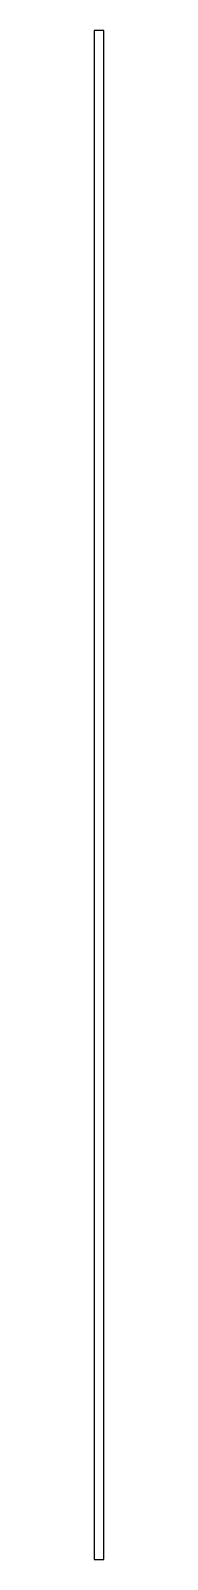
# Model space of a CAD drawing. Header units: millimetres. Extents: x 215 to 217, y -157 to 157.
import ezdxf

# ---------------------------------------------------------------- set-up
doc = ezdxf.new("R2010")
doc.units = ezdxf.units.MM
doc.header["$MEASUREMENT"] = 0
doc.layers.add('Default', color=7, linetype='Continuous', true_color=0x000000)

msp = doc.modelspace()

# ---------------------------------------------------------------- linework, layer by layer
at = {"layer": 'Default'}
for points in [[(217, 157, 293), (216, 157, 293), (215, 157, 293)], [(215, 157, 293), (215, 157, 294), (215, 157, 295)], [(217, 157, 295), (216, 157, 295), (215, 157, 295)], [(217, 157, 293), (217, 157, 294), (217, 157, 295)], [(215, 157, 293), (215, 0, 293), (215, -157, 293)], [(215, 157, 295), (215, 0, 295), (215, -157, 295)], [(217, -157, 293), (217, 0, 293), (217, 157, 293)], [(217, -157, 295), (217, 0, 295), (217, 157, 295)], [(215, -157, 293), (216, -157, 293), (217, -157, 293)], [(215, -157, 295), (216, -157, 295), (217, -157, 295)], [(215, -157, 293), (215, -157, 294), (215, -157, 295)], [(217, -157, 293), (217, -157, 294), (217, -157, 295)]]:
    msp.add_open_spline(points, degree=2, dxfattribs=at)

doc.saveas('drawing.dxf')
